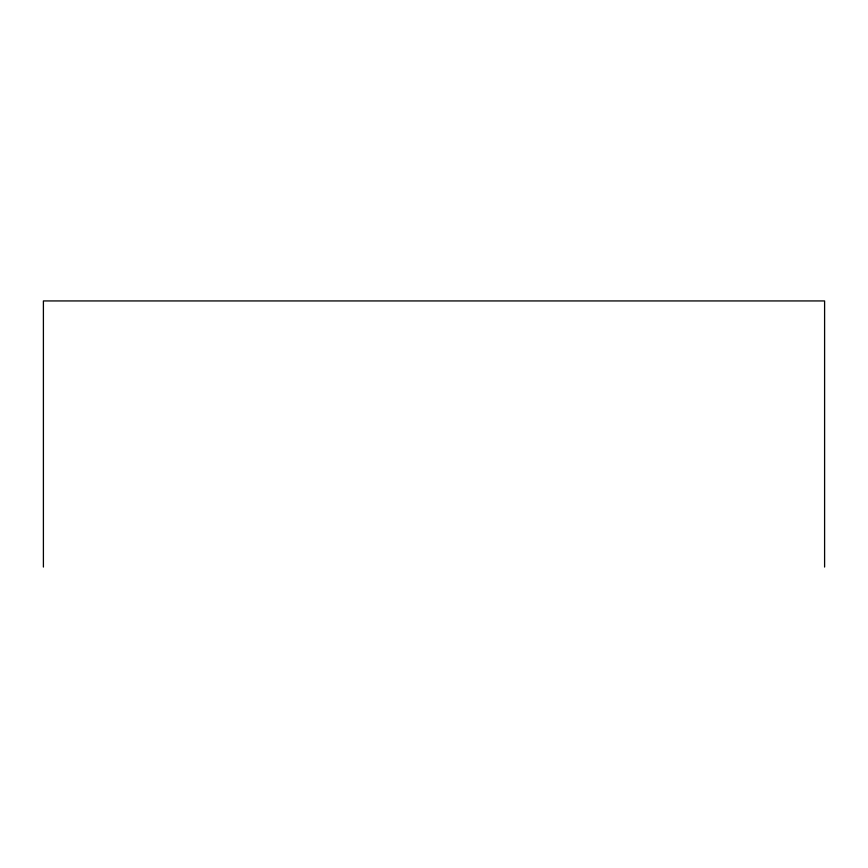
<?xml version="1.0" encoding="UTF-8"?>
<svg xmlns="http://www.w3.org/2000/svg" width="868" height="868" viewBox="0 0 868 868"><rect width="100%" height="100%" fill="white"/><g stroke="black" fill="none" stroke-linecap="round" stroke-linejoin="round"><path stroke-width="1.3" d="M824.6 567.064L824.6 300.936L43.4 300.936L43.4 567.064"/></g></svg>
